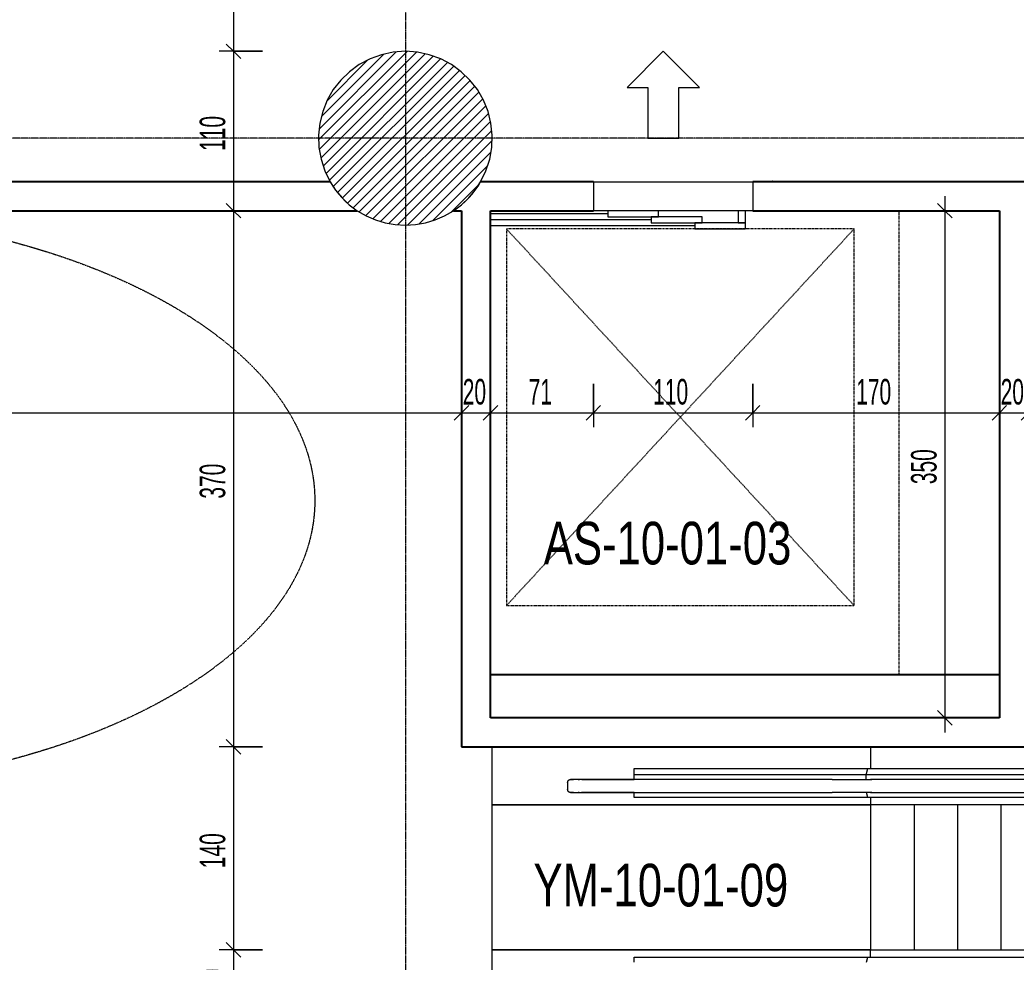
# Model space of a CAD drawing. Header units: centimetres. Extents: x -9345 to 11316, y -7197 to -3465.
# Drawn here: x 8150 to 8837, y -6099 to -5449 of the extents above; entities that cross this region are included whole.
import ezdxf

# ---------------------------------------------------------------- set-up
doc = ezdxf.new("R2010")
doc.units = ezdxf.units.CM
for name, pattern in [('Aligning Line', [0.635, 0.3175, -0.3175]), ('Grid Line 1_4_', [1.11125, 0.635, -0.15875, 0.15875, -0.15875]), ('Overhead', [0.396875, 0.238125, -0.15875])]:
    doc.linetypes.add(name, pattern=pattern)
for name, color, linetype, lineweight in [('A-ANNO-DIMS', 211, 'Continuous', 9), ('A-ANNO-DIMS-100', 211, 'Continuous', 9), ('A-DETL-MEDM', 33, 'Continuous', 25), ('A-FLOR', 192, 'Continuous', 9), ('A-FLOR-OVHD', 1, 'Overhead', 9), ('A-GENM', 13, 'Continuous', 9), ('A-WALL', 113, 'Continuous', 9), ('G-ANNO-TEXT', 231, 'Continuous', 9), ('L-SITE', 91, 'Continuous', 9), ('Q-SPCQ', 91, 'Continuous', 9), ('S-COLS', 52, 'Continuous', 9), ('S-GRID', 1, 'Continuous', 9)]:
    doc.layers.add(name, color=color, linetype=linetype, lineweight=lineweight)
doc.styles.add('Swis721 LtCn BT_1', font='swisscl.ttf', dxfattribs={"width": 0.8, "height": 17.639445})
doc.styles.add('Swis721 LtCn BT_3', font='swisscl.ttf', dxfattribs={"height": 29.399076})
doc.dimstyles.new('IUAS_DIMENSION_INSIDE_100_5', dxfattribs={"dimscale": 30.48, "dimtxt": 18, "dimasz": 0.328084, "dimexe": 0.328084, "dimexo": 0.0625, "dimgap": 0, "dimtad": 1, "dimdec": 0, "dimdsep": 46, "dimtxsty": 'Swis721 LtCn BT_1', "dimblk1": 'OBLIQUE', "dimblk2": 'OBLIQUE', "dimsah": 1, "dimcen": 0.09, "dimdle": 0.328084, "dimazin": 0, "dimtfac": 1, "dimtdec": 4, "dimtix": 1, "dimtmove": 0, "dimatfit": 3, "dimfxl": 0.656168, "dimfxlon": 1, "dimtvp": 1, "dimtolj": 1, "dimtzin": 0, "dimarcsym": 2})

# ---------------------------------------------------------------- blocks, each defined once
blk = doc.blocks.new('A-YURUYEN MERDIVEN - 1570-1859977-_123_30 TEKNİK KAT _ TECHNICAL LEVEL')
at = {"layer": 'A-GENM'}
for p, q in [((1365.81, 58.5), (1364.88, 55)), ((1526, 58.5), (1526, 55)), ((1363, 50), (-161.16, 50)), ((1364.88, 55), (-147.16, 55)), ((1272.94, -50), (1272.94, 50)), ((1302.94, -50), (1302.94, 50)), ((1332.94, -50), (1332.94, 50)), ((1363, 55), (1363, 50)), ((1624, 50), (1363, 50)), ((1363, -50), (1363, 50)), ((1363, 50), (1624, 50)), ((1526, 55), (1364.88, 55)), ((-161.16, -50), (1363, -50)), ((-147.16, -55), (1364.88, -55)), ((1363, -50), (1624, -50)), ((1363, -55), (1363, -50)), ((1624, -50), (1363, -50)), ((1364.88, -55), (1526, -55)), ((1364.88, -55), (1365.81, -58.5)), ((1526, -55), (1526, -58.5)), ((1362.96, -58.5), (20.84, -58.5)), ((1526, -58.5), (1389.46, -58.5)), ((1563.95, -58.5), (1564.81, -58.5)), ((1572, -65.5), (1572, -60.5)), ((20.84, -67.5), (1362.96, -67.5)), ((1366.01, -67.5), (1366.01, -70.76)), ((1389.46, -67.5), (1526, -67.5)), ((1526, -67.5), (1526, -70.76)), ((1364.88, -75), (-147.16, -75)), ((-138.68, -70.76), (1366.01, -70.76)), ((1363, -90), (1363, -75)), ((1366.01, -70.76), (1364.88, -75)), ((1526, -75), (1364.88, -75)), ((1366.01, -70.76), (1526, -70.76)), ((1526, -70.76), (1526, -75))]:
    blk.add_line(p, q, dxfattribs=at)
at = {"layer": 'A-GENM', "flags": 128}
for points in [[(1361.96, -58.5), (1363.89, -58.5), (1365.86, -58.5), (1367.86, -58.5), (1369.9, -58.5), (1371.97, -58.5), (1374.07, -58.5), (1376.2, -58.5), (1378.34, -58.5), (1380.5, -58.5), (1382.68, -58.5), (1384.87, -58.5), (1387.06, -58.5), (1389.26, -58.5), (1389.46, -58.5)], [(1526, -58.5), (1527.76, -58.5), (1529.52, -58.5), (1531.27, -58.5), (1533.01, -58.5), (1534.74, -58.5), (1536.46, -58.5), (1538.16, -58.5), (1539.84, -58.5), (1541.5, -58.5), (1543.13, -58.5), (1544.74, -58.5), (1546.32, -58.5), (1547.86, -58.5), (1549.37, -58.5), (1550.84, -58.5), (1552.28, -58.5), (1553.67, -58.5), (1555.01, -58.5), (1556.31, -58.5), (1557.56, -58.5), (1558.76, -58.5), (1559.91, -58.5), (1561.01, -58.5), (1562.04, -58.5), (1562.36, -58.5)], [(1570, -58.5), (1569.96, -58.5), (1569.86, -58.5), (1569.68, -58.5), (1569.44, -58.5), (1569.12, -58.5), (1568.74, -58.5), (1568.29, -58.5), (1567.77, -58.5), (1567.18, -58.5), (1566.53, -58.5), (1565.81, -58.5), (1565.03, -58.5), (1564.18, -58.5), (1563.28, -58.5), (1562.31, -58.5), (1561.29, -58.5), (1560.21, -58.5), (1559.08, -58.5), (1557.89, -58.5), (1556.66, -58.5), (1555.37, -58.5), (1554.03, -58.5), (1552.66, -58.5), (1551.23, -58.5), (1549.77, -58.5), (1548.27, -58.5), (1546.74, -58.5), (1545.17, -58.5), (1543.57, -58.5), (1541.94, -58.5), (1540.29, -58.5), (1538.62, -58.5), (1536.92, -58.5), (1535.21, -58.5), (1533.48, -58.5), (1531.74, -58.5), (1529.99, -58.5), (1528.23, -58.5), (1526.48, -58.5), (1526, -58.5)], [(1567.86, -58.5), (1568.15, -58.5), (1568.62, -58.5), (1569.03, -58.5), (1569.36, -58.5), (1569.62, -58.5), (1569.82, -58.5), (1569.94, -58.5), (1570, -58.5), (1570, -58.5)], [(1570, -58.5), (1570.08, -58.5), (1570.16, -58.51), (1570.24, -58.51), (1570.32, -58.53), (1570.4, -58.54), (1570.48, -58.56), (1570.55, -58.58), (1570.63, -58.6), (1570.7, -58.63), (1570.78, -58.66), (1570.85, -58.69), (1570.92, -58.73), (1570.99, -58.76), (1571.06, -58.81), (1571.13, -58.85), (1571.19, -58.9), (1571.26, -58.94), (1571.32, -59), (1571.38, -59.05), (1571.43, -59.11), (1571.49, -59.17), (1571.54, -59.23), (1571.59, -59.29), (1571.64, -59.35), (1571.68, -59.42), (1571.72, -59.49), (1571.76, -59.56), (1571.8, -59.63), (1571.83, -59.7), (1571.86, -59.78), (1571.89, -59.85), (1571.92, -59.93), (1571.94, -60), (1571.96, -60.08), (1571.97, -60.16), (1571.98, -60.24), (1571.99, -60.32), (1572, -60.4), (1572, -60.48), (1572, -60.5)], [(1389.46, -67.5), (1387.26, -67.5), (1385.07, -67.5), (1382.88, -67.5), (1380.7, -67.5), (1378.53, -67.5), (1376.39, -67.5), (1374.26, -67.5), (1372.16, -67.5), (1370.09, -67.5), (1368.04, -67.5), (1366.03, -67.5), (1364.06, -67.5), (1362.13, -67.5), (1361.96, -67.5)], [(1526, -67.5), (1527.76, -67.5), (1529.52, -67.5), (1531.27, -67.5), (1533.01, -67.5), (1534.74, -67.5), (1536.46, -67.5), (1538.16, -67.5), (1539.84, -67.5), (1541.5, -67.5), (1543.13, -67.5), (1544.74, -67.5), (1546.32, -67.5), (1547.86, -67.5), (1549.37, -67.5), (1550.84, -67.5), (1552.28, -67.5), (1553.67, -67.5), (1555.01, -67.5), (1556.31, -67.5), (1557.56, -67.5), (1558.76, -67.5), (1559.91, -67.5), (1561.01, -67.5), (1562.04, -67.5), (1563.02, -67.5), (1563.95, -67.5), (1564.81, -67.5), (1565.6, -67.5), (1566.34, -67.5), (1567.01, -67.5), (1567.61, -67.5), (1568.15, -67.5), (1568.62, -67.5), (1569.03, -67.5), (1569.36, -67.5), (1569.62, -67.5), (1569.82, -67.5), (1569.94, -67.5), (1570, -67.5), (1570, -67.5)], [(1562.31, -67.5), (1561.29, -67.5), (1560.21, -67.5), (1559.08, -67.5), (1557.89, -67.5), (1556.66, -67.5), (1555.37, -67.5), (1554.03, -67.5), (1552.66, -67.5), (1551.23, -67.5), (1549.77, -67.5), (1548.27, -67.5), (1546.74, -67.5), (1545.17, -67.5), (1543.57, -67.5), (1541.94, -67.5), (1540.29, -67.5), (1538.62, -67.5), (1536.92, -67.5), (1535.21, -67.5), (1533.48, -67.5), (1531.74, -67.5), (1529.99, -67.5), (1528.23, -67.5), (1526.48, -67.5), (1526, -67.5)], [(1564.71, -67.5), (1564.18, -67.5), (1563.77, -67.5)], [(1570, -67.5), (1569.96, -67.5), (1569.86, -67.5), (1569.68, -67.5), (1569.44, -67.5), (1569.12, -67.5), (1568.74, -67.5), (1568.29, -67.5), (1567.86, -67.5)], [(1572, -65.5), (1572, -65.58), (1571.99, -65.66), (1571.99, -65.74), (1571.97, -65.82), (1571.96, -65.9), (1571.94, -65.98), (1571.92, -66.05), (1571.9, -66.13), (1571.87, -66.2), (1571.84, -66.28), (1571.81, -66.35), (1571.77, -66.42), (1571.74, -66.49), (1571.69, -66.56), (1571.65, -66.63), (1571.6, -66.69), (1571.56, -66.76), (1571.5, -66.82), (1571.45, -66.88), (1571.39, -66.93), (1571.33, -66.99), (1571.27, -67.04), (1571.21, -67.09), (1571.15, -67.14), (1571.08, -67.18), (1571.01, -67.22), (1570.94, -67.26), (1570.87, -67.3), (1570.8, -67.33), (1570.72, -67.36), (1570.65, -67.39), (1570.57, -67.42), (1570.5, -67.44), (1570.42, -67.46), (1570.34, -67.47), (1570.26, -67.48), (1570.18, -67.49), (1570.1, -67.5), (1570.02, -67.5), (1570, -67.5)]]:
    blk.add_lwpolyline(points, dxfattribs=at)
blk = doc.blocks.new('20 KİŞİLİK ASANSÖR1 - 4 Person 320kg load 2-1536747-_123_30 TEKNİK KAT _ TECHNICAL LEVEL')
at = {"layer": 'Q-SPCQ', "linetype": 'Aligning Line'}
for p, q in [((161.39, 330), (-120.61, 330)), ((-120.61, 330), (-120.61, 10)), ((161.39, 10), (161.39, 330)), ((-89.61, 282.5), (150.39, 22.5)), ((-89.61, 22.5), (150.39, 282.5)), ((150.39, 282.5), (-89.61, 282.5)), ((-89.61, 282.5), (-89.61, 22.5)), ((150.39, 22.5), (150.39, 282.5)), ((-89.61, 22.5), (150.39, 22.5)), ((-120.61, 10), (161.39, 10))]:
    blk.add_line(p, q, dxfattribs=at)
at = {"layer": 'Q-SPCQ'}
for p, q in [((20.39, 22.5), (-14.61, 22.5)), ((-14.61, 22.5), (-14.61, 18.33)), ((20.39, 18.33), (20.39, 22.5)), ((-9.61, 18.33), (-14.61, 18.33)), ((-14.61, 18.33), (-14.61, 10)), ((-14.61, 18.33), (20.39, 18.33)), ((-9.61, 10), (-9.61, 18.33)), ((15.39, 18.33), (15.39, 14.17)), ((50.39, 18.33), (15.39, 18.33)), ((15.39, 14.17), (50.39, 14.17)), ((20.39, 20.42), (161.39, 20.42)), ((45.39, 14.17), (45.39, 10)), ((80.39, 14.17), (45.39, 14.17)), ((50.39, 14.17), (50.39, 18.33)), ((50.39, 16.25), (161.39, 16.25)), ((80.39, 10), (80.39, 14.17)), ((-19.61, -10), (-19.61, 10)), ((-19.61, 10), (90.39, 10)), ((80.39, 12.08), (161.39, 12.08)), ((90.39, -10), (90.39, 10)), ((-39.61, -10.3), (-39.61, -10)), ((-29.61, -10.3), (-39.61, -10.3)), ((-36.11, -10.4), (-36.06, -10.4)), ((-33.11, -10.4), (-36.11, -10.4)), ((-36.11, -10.4), (-36.06, -10.4)), ((-36.06, -10.4), (-36.11, -10.4)), ((-33.16, -10.4), (-33.11, -10.4)), ((-33.16, -10.4), (-33.11, -10.4)), ((-33.11, -10.4), (-33.16, -10.4)), ((-29.61, -10), (-29.61, -10.3)), ((90.39, -10), (-19.61, -10))]:
    blk.add_line(p, q, dxfattribs=at)
blk = doc.blocks.new('M_Direction Arrows - Straight-KUCUK - M_Direction Arrows - Straight-KUCUK-801815-_123_30 TEKNİK KAT _ TECHNICAL LEVEL')
at = {"layer": 'L-SITE'}
for p, q in [((0, 60), (-24.94, 35.06)), ((24.94, 35.06), (0, 60)), ((-24.94, 35.06), (-10.69, 35.06)), ((-10.69, 35.06), (-10.69, 0)), ((10.69, 0), (10.69, 35.06)), ((10.69, 35.06), (24.94, 35.06)), ((-10.69, 0), (10.69, 0))]:
    blk.add_line(p, q, dxfattribs=at)
blk = doc.blocks.new('DIMBLOCK505-_123_30 TEKNİK KAT _ TECHNICAL LEVEL')
at = {"layer": 'A-ANNO-DIMS-100', "transparency": 16777216}
for p, q in [((7585.78, -5699.98), (7585.78, -5729.98)), ((7585.78, -5719.98), (7585.78, -5699.98)), ((8454.53, -5699.98), (8454.53, -5729.98)), ((8454.53, -5719.98), (8454.53, -5699.98)), ((7585.78, -5719.98), (7580.78, -5724.98)), ((7585.78, -5719.98), (7590.78, -5714.98)), ((7585.78, -5719.98), (8454.53, -5719.98)), ((8454.53, -5719.98), (8449.53, -5724.98)), ((8454.53, -5719.98), (8459.53, -5714.98))]:
    blk.add_line(p, q, dxfattribs=at)
at = {"layer": 'A-ANNO-DIMS-100', "color": 0, "transparency": 16777216, "insert": (8006.45, -5696.62), "char_height": 17.639, "width": 32.9143, "attachment_point": 1, "line_spacing_factor": 0.971848, "style": 'Swis721 LtCn BT_1'}
blk.add_mtext('869', dxfattribs=at)
blk = doc.blocks.new('_Oblique')
at = {"color": 0, "linetype": 'ByBlock', "lineweight": -2}
blk.add_line((-0.5, -0.5), (0.5, 0.5), dxfattribs=at)
blk = doc.blocks.new('DIMBLOCK506-_123_30 TEKNİK KAT _ TECHNICAL LEVEL')
at = {"layer": 'A-ANNO-DIMS-100', "transparency": 16777216}
for p, q in [((8454.53, -5699.98), (8454.53, -5729.98)), ((8454.53, -5719.98), (8454.53, -5699.98)), ((8474.53, -5699.98), (8474.53, -5729.98)), ((8474.53, -5719.98), (8474.53, -5699.98)), ((8454.53, -5719.98), (8449.53, -5724.98)), ((8454.53, -5719.98), (8459.53, -5714.98)), ((8454.53, -5719.98), (8474.53, -5719.98)), ((8474.53, -5719.98), (8469.53, -5724.98)), ((8474.53, -5719.98), (8479.53, -5714.98))]:
    blk.add_line(p, q, dxfattribs=at)
at = {"layer": 'A-ANNO-DIMS-100', "color": 0, "transparency": 16777216, "insert": (8455.39, -5696.62), "char_height": 17.639, "width": 21.9429, "attachment_point": 1, "line_spacing_factor": 0.971848, "style": 'Swis721 LtCn BT_1'}
blk.add_mtext('20', dxfattribs=at)
blk = doc.blocks.new('DIMBLOCK507-_123_30 TEKNİK KAT _ TECHNICAL LEVEL')
at = {"layer": 'A-ANNO-DIMS-100', "transparency": 16777216}
for p, q in [((8474.53, -5699.98), (8474.53, -5729.98)), ((8474.53, -5719.98), (8474.53, -5699.98)), ((8545.53, -5699.98), (8545.53, -5729.98)), ((8545.53, -5719.98), (8545.53, -5699.98)), ((8474.53, -5719.98), (8469.53, -5724.98)), ((8474.53, -5719.98), (8479.53, -5714.98)), ((8474.53, -5719.98), (8545.53, -5719.98)), ((8545.53, -5719.98), (8540.53, -5724.98)), ((8545.53, -5719.98), (8550.53, -5714.98))]:
    blk.add_line(p, q, dxfattribs=at)
at = {"layer": 'A-ANNO-DIMS-100', "color": 0, "transparency": 16777216, "insert": (8500.89, -5696.62), "char_height": 17.639, "width": 21.9429, "attachment_point": 1, "line_spacing_factor": 0.971848, "style": 'Swis721 LtCn BT_1'}
blk.add_mtext('71', dxfattribs=at)
blk = doc.blocks.new('DIMBLOCK508-_123_30 TEKNİK KAT _ TECHNICAL LEVEL')
at = {"layer": 'A-ANNO-DIMS-100', "transparency": 16777216}
for p, q in [((8545.53, -5699.98), (8545.53, -5729.98)), ((8545.53, -5719.98), (8545.53, -5699.98)), ((8655.53, -5699.98), (8655.53, -5729.98)), ((8655.53, -5719.98), (8655.53, -5699.98)), ((8545.53, -5719.98), (8540.53, -5724.98)), ((8545.53, -5719.98), (8550.53, -5714.98)), ((8545.53, -5719.98), (8655.53, -5719.98)), ((8655.53, -5719.98), (8650.53, -5724.98)), ((8655.53, -5719.98), (8660.53, -5714.98))]:
    blk.add_line(p, q, dxfattribs=at)
at = {"layer": 'A-ANNO-DIMS-100', "color": 0, "transparency": 16777216, "insert": (8586.82, -5696.62), "char_height": 17.639, "width": 32.9143, "attachment_point": 1, "line_spacing_factor": 0.971848, "style": 'Swis721 LtCn BT_1'}
blk.add_mtext('110', dxfattribs=at)
blk = doc.blocks.new('DIMBLOCK509-_123_30 TEKNİK KAT _ TECHNICAL LEVEL')
at = {"layer": 'A-ANNO-DIMS-100', "transparency": 16777216}
for p, q in [((8655.53, -5699.98), (8655.53, -5729.98)), ((8655.53, -5719.98), (8655.53, -5699.98)), ((8825.78, -5699.98), (8825.78, -5729.98)), ((8825.78, -5719.98), (8825.78, -5699.98)), ((8655.53, -5719.98), (8650.53, -5724.98)), ((8655.53, -5719.98), (8660.53, -5714.98)), ((8655.53, -5719.98), (8825.78, -5719.98)), ((8825.78, -5719.98), (8820.78, -5724.98)), ((8825.78, -5719.98), (8830.78, -5714.98))]:
    blk.add_line(p, q, dxfattribs=at)
at = {"layer": 'A-ANNO-DIMS-100', "color": 0, "transparency": 16777216, "insert": (8726.95, -5696.62), "char_height": 17.639, "width": 32.9143, "attachment_point": 1, "line_spacing_factor": 0.971848, "style": 'Swis721 LtCn BT_1'}
blk.add_mtext('170', dxfattribs=at)
blk = doc.blocks.new('DIMBLOCK510-_123_30 TEKNİK KAT _ TECHNICAL LEVEL')
at = {"layer": 'A-ANNO-DIMS-100', "transparency": 16777216}
for p, q in [((8825.78, -5699.98), (8825.78, -5729.98)), ((8825.78, -5719.98), (8825.78, -5699.98)), ((8845.78, -5699.98), (8845.78, -5729.98)), ((8845.78, -5719.98), (8845.78, -5699.98)), ((8825.78, -5719.98), (8820.78, -5724.98)), ((8825.78, -5719.98), (8830.78, -5714.98)), ((8825.78, -5719.98), (8845.78, -5719.98)), ((8845.78, -5719.98), (8840.78, -5724.98)), ((8845.78, -5719.98), (8850.78, -5714.98))]:
    blk.add_line(p, q, dxfattribs=at)
at = {"layer": 'A-ANNO-DIMS-100', "color": 0, "transparency": 16777216, "insert": (8826.64, -5696.62), "char_height": 17.639, "width": 21.9429, "attachment_point": 1, "line_spacing_factor": 0.971848, "style": 'Swis721 LtCn BT_1'}
blk.add_mtext('20', dxfattribs=at)
blk = doc.blocks.new('DIMBLOCK520-_123_30 TEKNİK KAT _ TECHNICAL LEVEL')
at = {"layer": 'A-ANNO-DIMS-100', "transparency": 16777216}
for p, q in [((8788.12, -5580.53), (8783.12, -5575.53)), ((8788.12, -5570.53), (8788.12, -5940.53)), ((8808.12, -5580.53), (8778.12, -5580.53)), ((8788.12, -5580.53), (8793.12, -5585.53)), ((8788.12, -5580.53), (8808.12, -5580.53)), ((8788.12, -5930.53), (8783.12, -5925.53)), ((8808.12, -5930.53), (8778.12, -5930.53)), ((8788.12, -5930.53), (8793.12, -5935.53)), ((8788.12, -5930.53), (8808.12, -5930.53))]:
    blk.add_line(p, q, dxfattribs=at)
at = {"layer": 'A-ANNO-DIMS-100', "color": 0, "transparency": 16777216, "insert": (8764.77, -5769.24), "char_height": 17.639, "width": 32.9143, "attachment_point": 1, "rotation": 90, "line_spacing_factor": 0.971848, "style": 'Swis721 LtCn BT_1'}
blk.add_mtext('350', dxfattribs=at)
blk = doc.blocks.new('DIMBLOCK526-_123_30 TEKNİK KAT _ TECHNICAL LEVEL')
at = {"layer": 'A-ANNO-DIMS-100', "transparency": 16777216}
for p, q in [((8297.18, -5250.53), (8292.18, -5245.53)), ((8317.18, -5250.53), (8287.18, -5250.53)), ((8297.18, -5250.53), (8297.18, -5470.53)), ((8297.18, -5250.53), (8302.18, -5255.53)), ((8297.18, -5250.53), (8317.18, -5250.53)), ((8297.18, -5470.53), (8292.18, -5465.53)), ((8317.18, -5470.53), (8287.18, -5470.53)), ((8297.18, -5470.53), (8302.18, -5475.53)), ((8297.18, -5470.53), (8317.18, -5470.53))]:
    blk.add_line(p, q, dxfattribs=at)
at = {"layer": 'A-ANNO-DIMS-100', "color": 0, "transparency": 16777216, "insert": (8273.82, -5374.24), "char_height": 17.639, "width": 32.9143, "attachment_point": 1, "rotation": 90, "line_spacing_factor": 0.971848, "style": 'Swis721 LtCn BT_1'}
blk.add_mtext('220', dxfattribs=at)
blk = doc.blocks.new('DIMBLOCK527-_123_30 TEKNİK KAT _ TECHNICAL LEVEL')
at = {"layer": 'A-ANNO-DIMS-100', "transparency": 16777216}
for p, q in [((8297.18, -5470.53), (8292.18, -5465.53)), ((8317.18, -5470.53), (8287.18, -5470.53)), ((8297.18, -5470.53), (8297.18, -5580.53)), ((8297.18, -5470.53), (8302.18, -5475.53)), ((8297.18, -5470.53), (8317.18, -5470.53)), ((8297.18, -5580.53), (8292.18, -5575.53)), ((8317.18, -5580.53), (8287.18, -5580.53)), ((8297.18, -5580.53), (8302.18, -5585.53)), ((8297.18, -5580.53), (8317.18, -5580.53))]:
    blk.add_line(p, q, dxfattribs=at)
at = {"layer": 'A-ANNO-DIMS-100', "color": 0, "transparency": 16777216, "insert": (8273.82, -5539.24), "char_height": 17.639, "width": 32.9143, "attachment_point": 1, "rotation": 90, "line_spacing_factor": 0.971848, "style": 'Swis721 LtCn BT_1'}
blk.add_mtext('110', dxfattribs=at)
blk = doc.blocks.new('DIMBLOCK528-_123_30 TEKNİK KAT _ TECHNICAL LEVEL')
at = {"layer": 'A-ANNO-DIMS-100', "transparency": 16777216}
for p, q in [((8297.18, -5580.53), (8292.18, -5575.53)), ((8317.18, -5580.53), (8287.18, -5580.53)), ((8297.18, -5580.53), (8297.18, -5950.53)), ((8297.18, -5580.53), (8302.18, -5585.53)), ((8297.18, -5580.53), (8317.18, -5580.53)), ((8297.18, -5950.53), (8292.18, -5945.53)), ((8317.18, -5950.53), (8287.18, -5950.53)), ((8297.18, -5950.53), (8302.18, -5955.53)), ((8297.18, -5950.53), (8317.18, -5950.53))]:
    blk.add_line(p, q, dxfattribs=at)
at = {"layer": 'A-ANNO-DIMS-100', "color": 0, "transparency": 16777216, "insert": (8273.82, -5779.24), "char_height": 17.639, "width": 32.9143, "attachment_point": 1, "rotation": 90, "line_spacing_factor": 0.971848, "style": 'Swis721 LtCn BT_1'}
blk.add_mtext('370', dxfattribs=at)
blk = doc.blocks.new('DIMBLOCK529-_123_30 TEKNİK KAT _ TECHNICAL LEVEL')
at = {"layer": 'A-ANNO-DIMS-100', "transparency": 16777216}
for p, q in [((8297.18, -5950.53), (8292.18, -5945.53)), ((8317.18, -5950.53), (8287.18, -5950.53)), ((8297.18, -5950.53), (8297.18, -6090.53)), ((8297.18, -5950.53), (8302.18, -5955.53)), ((8297.18, -5950.53), (8317.18, -5950.53)), ((8317.18, -6090.53), (8287.18, -6090.53)), ((8297.18, -6090.53), (8292.18, -6085.53)), ((8297.18, -6090.53), (8302.18, -6095.53)), ((8297.18, -6090.53), (8317.18, -6090.53))]:
    blk.add_line(p, q, dxfattribs=at)
at = {"layer": 'A-ANNO-DIMS-100', "color": 0, "transparency": 16777216, "insert": (8273.82, -6034.24), "char_height": 17.639, "width": 32.9143, "attachment_point": 1, "rotation": 90, "line_spacing_factor": 0.971848, "style": 'Swis721 LtCn BT_1'}
blk.add_mtext('140', dxfattribs=at)
blk = doc.blocks.new('DIMBLOCK530-_123_30 TEKNİK KAT _ TECHNICAL LEVEL')
at = {"layer": 'A-ANNO-DIMS-100', "transparency": 16777216}
for p, q in [((8317.18, -6090.53), (8287.18, -6090.53)), ((8297.18, -6090.53), (8292.18, -6085.53)), ((8297.18, -6090.53), (8297.18, -6130.53)), ((8297.18, -6090.53), (8302.18, -6095.53)), ((8297.18, -6090.53), (8317.18, -6090.53)), ((8297.18, -6130.53), (8292.18, -6125.53)), ((8317.18, -6130.53), (8287.18, -6130.53)), ((8297.18, -6130.53), (8302.18, -6135.53)), ((8297.18, -6130.53), (8317.18, -6130.53))]:
    blk.add_line(p, q, dxfattribs=at)
at = {"layer": 'A-ANNO-DIMS-100', "color": 0, "transparency": 16777216, "insert": (8273.82, -6119.67), "char_height": 17.639, "width": 21.9429, "attachment_point": 1, "rotation": 90, "line_spacing_factor": 0.971848, "style": 'Swis721 LtCn BT_1'}
blk.add_mtext('40', dxfattribs=at)

msp = doc.modelspace()

# ---------------------------------------------------------------- hatches: boundary and pattern name
at = {"layer": 'S-COLS'}
h = msp.add_hatch(dxfattribs=at)
h.set_pattern_fill('FP_7', color=256, style=0, pattern_type=2)
h.set_pattern_definition([(45, (10627.768, 0), (-3.535534, 3.535534), [])])
h.paths.add_polyline_path([(8415.78, -5590.53), (8422.8, -5590.12), (8429.71, -5588.89), (8436.44, -5586.86), (8442.88, -5584.06), (8448.95, -5580.53), (8454.49, -5576.38), (8459.51, -5571.62), (8463.95, -5566.31), (8467.74, -5560.53), (8471.42, -5553), (8474, -5545.04), (8475.46, -5536.8), (8475.75, -5528.43), (8474.87, -5520.11), (8472.72, -5511.66), (8469.71, -5504.23), (8465.53, -5496.98), (8460.37, -5490.38), (8454.35, -5484.57), (8447.58, -5479.64), (8440.19, -5475.71), (8432.32, -5472.85), (8424.14, -5471.11), (8415.78, -5470.53), (8407.43, -5471.11), (8399.25, -5472.85), (8391.38, -5475.71), (8383.99, -5479.64), (8377.22, -5484.57), (8371.2, -5490.38), (8366.04, -5496.98), (8361.86, -5504.23), (8358.72, -5511.99), (8356.7, -5520.11), (8355.82, -5528.43), (8356.11, -5536.8), (8357.57, -5545.04), (8360.15, -5553), (8363.82, -5560.53), (8367.62, -5566.31), (8372.06, -5571.62), (8377.08, -5576.38), (8382.62, -5580.53), (8388.69, -5584.06), (8395.13, -5586.86), (8401.86, -5588.89), (8408.77, -5590.12)], flags=0)

# ---------------------------------------------------------------- linework, layer by layer
at = {"layer": 'A-DETL-MEDM'}
msp.add_line((8474.53, -5900.53), (8825.78, -5900.53), dxfattribs=at)
at = {"layer": 'A-FLOR'}
msp.add_line((8475.78, -6130.53), (8475.78, -5950.53), dxfattribs=at)
at = {"layer": 'A-FLOR-OVHD'}
msp.add_ellipse((7973.28, -5780.53), major_axis=(-380, 0), ratio=0.526316, dxfattribs=at)
at = {"layer": 'A-WALL', "lineweight": 25}
for p, q in [((8363.82, -5560.53), (7590.78, -5560.53)), ((8545.53, -5560.53), (8467.75, -5560.53)), ((9050.78, -5560.53), (8655.53, -5560.53)), ((7590.78, -5580.53), (8382.62, -5580.53)), ((8448.95, -5580.53), (8454.53, -5580.53)), ((8454.53, -5580.53), (8454.53, -5950.53)), ((8474.53, -5580.53), (8545.53, -5580.53)), ((8474.53, -5930.53), (8474.53, -5580.53)), ((8655.53, -5580.53), (8825.78, -5580.53)), ((8825.78, -5580.53), (8825.78, -5930.53)), ((8825.78, -5930.53), (8474.53, -5930.53)), ((8454.53, -5950.53), (9965.78, -5950.53))]:
    msp.add_line(p, q, dxfattribs=at)
at = {"layer": 'A-WALL'}
for start, end in [(210, 236.44269), (303.55731, 330)]:
    msp.add_arc((8415.78, -5530.53), 60, start, end, dxfattribs=at)
at = {"layer": 'S-COLS', "flags": 128}
for points in [[(8415.78, -5470.53), (8407.43, -5471.11), (8399.25, -5472.85), (8391.38, -5475.71), (8383.99, -5479.64), (8377.22, -5484.57), (8371.2, -5490.38), (8366.04, -5496.98), (8361.86, -5504.23), (8358.72, -5511.99), (8356.7, -5520.11), (8355.82, -5528.43), (8356.11, -5536.8), (8357.57, -5545.04), (8360.15, -5553), (8363.82, -5560.53)], [(8467.74, -5560.53), (8471.42, -5553), (8474, -5545.04), (8475.46, -5536.8), (8475.75, -5528.43), (8474.87, -5520.11), (8472.85, -5511.99), (8469.71, -5504.23), (8465.53, -5496.98), (8460.37, -5490.38), (8454.35, -5484.57), (8447.58, -5479.64), (8440.19, -5475.71), (8432.32, -5472.85), (8424.14, -5471.11), (8415.78, -5470.53)], [(8363.82, -5560.53), (8367.62, -5566.31), (8372.06, -5571.62), (8377.08, -5576.38), (8382.62, -5580.53)], [(8448.95, -5580.53), (8454.49, -5576.38), (8459.51, -5571.62), (8463.95, -5566.31), (8467.74, -5560.53)], [(8382.62, -5580.53), (8388.69, -5584.06), (8395.13, -5586.86), (8401.86, -5588.89), (8408.77, -5590.12), (8415.78, -5590.53)], [(8415.78, -5590.53), (8422.8, -5590.12), (8429.71, -5588.89), (8436.44, -5586.86), (8442.88, -5584.06), (8448.95, -5580.53)]]:
    msp.add_lwpolyline(points, dxfattribs=at)
at = {"layer": 'S-GRID', "linetype": 'Grid Line 1_4_'}
for p, q in [((8415.78, -3690.18), (8415.78, -6998.97)), ((11178.07, -5530.53), (2341.5, -5530.53))]:
    msp.add_line(p, q, dxfattribs=at)

# ---------------------------------------------------------------- block references
at = {"layer": 'A-GENM', "rotation": 180}
msp.add_blockref('A-YURUYEN MERDIVEN - 1570-1859977-_123_30 TEKNİK KAT _ TECHNICAL LEVEL', (10099.78, -6040.53), dxfattribs=at)
at = {"layer": 'L-SITE'}
msp.add_blockref('M_Direction Arrows - Straight-KUCUK - M_Direction Arrows - Straight-KUCUK-801815-_123_30 TEKNİK KAT _ TECHNICAL LEVEL', (8593.78, -5530.53), dxfattribs=at)
at = {"layer": 'Q-SPCQ', "rotation": 180}
msp.add_blockref('20 KİŞİLİK ASANSÖR1 - 4 Person 320kg load 2-1536747-_123_30 TEKNİK KAT _ TECHNICAL LEVEL', (8635.93, -5570.53), dxfattribs=at)

# ---------------------------------------------------------------- texts
at = {"layer": 'G-ANNO-TEXT', "color": 7, "char_height": 29.3991, "attachment_point": 1, "line_spacing_factor": 0.971848, "style": 'Swis721 LtCn BT_3'}
for s, insert, width in [('AS-10-01-03', (8511.32, -5795.2), 231.84), ('YM-10-01-09', (8504.2, -6031.22), 239.04)]:
    msp.add_mtext(s, dxfattribs=dict(at, insert=insert, width=width))

# ---------------------------------------------------------------- dimensions: what is measured, and where the dimension line sits
at = {"layer": 'A-ANNO-DIMS'}
for base, p1, p2, angle, override, picture, middle in [((8297.18, -5470.53), (8317.18, -5250.53), (8317.18, -5470.53), 90, {"dimpost": '<>', "dimfxl": 220}, 'DIMBLOCK526-_123_30 TEKNİK KAT _ TECHNICAL LEVEL', (8288.14, -5360.53)), ((8297.18, -5580.53), (8317.18, -5470.53), (8317.18, -5580.53), 90, {"dimpost": '<>', "dimfxl": 110}, 'DIMBLOCK527-_123_30 TEKNİK KAT _ TECHNICAL LEVEL', (8288.14, -5525.53)), ((8297.18, -5950.53), (8317.18, -5580.53), (8317.18, -5950.53), 90, {"dimpost": '<>', "dimfxl": 370}, 'DIMBLOCK528-_123_30 TEKNİK KAT _ TECHNICAL LEVEL', (8288.13, -5765.53)), ((8788.12, -5930.53), (8808.12, -5580.53), (8808.12, -5930.53), 90, {"dimpost": '<>', "dimfxl": 350}, 'DIMBLOCK520-_123_30 TEKNİK KAT _ TECHNICAL LEVEL', (8779.08, -5755.53)), ((8825.78, -5719.98), (8655.53, -5699.98), (8825.78, -5699.98), 0, {"dimpost": '<>', "dimfxl": 170.25}, 'DIMBLOCK509-_123_30 TEKNİK KAT _ TECHNICAL LEVEL', (8740.66, -5710.94)), ((8297.18, -6090.53), (8317.18, -5950.53), (8317.18, -6090.53), 90, {"dimpost": '<>', "dimfxl": 140}, 'DIMBLOCK529-_123_30 TEKNİK KAT _ TECHNICAL LEVEL', (8288.14, -6020.53)), ((8297.18, -6130.53), (8317.18, -6090.53), (8317.18, -6130.53), 90, {"dimpost": '<>', "dimfxl": 40}, 'DIMBLOCK530-_123_30 TEKNİK KAT _ TECHNICAL LEVEL', (8288.14, -6110.53))]:
    dim = msp.add_linear_dim(base=base, p1=p1, p2=p2, angle=angle, dimstyle='IUAS_DIMENSION_INSIDE_100_5', override=override, dxfattribs=at)
    dim.commit()
    dim.dimension.update_dxf_attribs({"geometry": picture, "text_midpoint": middle})
for base, p1, p2, override, picture, middle in [((8454.53, -5719.98), (7585.78, -5699.98), (8454.53, -5699.98), {"dimpost": '<>', "dimfxl": 868.75}, 'DIMBLOCK505-_123_30 TEKNİK KAT _ TECHNICAL LEVEL', (8020.16, -5710.94)), ((8474.53, -5719.98), (8454.53, -5699.98), (8474.53, -5699.98), {"dimpost": '<>', "dimfxl": 20}, 'DIMBLOCK506-_123_30 TEKNİK KAT _ TECHNICAL LEVEL', (8464.53, -5710.94)), ((8545.53, -5719.98), (8474.53, -5699.98), (8545.53, -5699.98), {"dimpost": '<>', "dimfxl": 71}, 'DIMBLOCK507-_123_30 TEKNİK KAT _ TECHNICAL LEVEL', (8510.03, -5711.16)), ((8655.53, -5719.98), (8545.53, -5699.98), (8655.53, -5699.98), {"dimpost": '<>', "dimfxl": 110}, 'DIMBLOCK508-_123_30 TEKNİK KAT _ TECHNICAL LEVEL', (8600.53, -5710.94)), ((8845.78, -5719.98), (8825.78, -5699.98), (8845.78, -5699.98), {"dimpost": '<>', "dimfxl": 20}, 'DIMBLOCK510-_123_30 TEKNİK KAT _ TECHNICAL LEVEL', (8835.78, -5710.94))]:
    dim = msp.add_linear_dim(base=base, p1=p1, p2=p2, dimstyle='IUAS_DIMENSION_INSIDE_100_5', override=override, dxfattribs=at)
    dim.commit()
    dim.dimension.update_dxf_attribs({"geometry": picture, "text_midpoint": middle})

doc.saveas('drawing.dxf')
